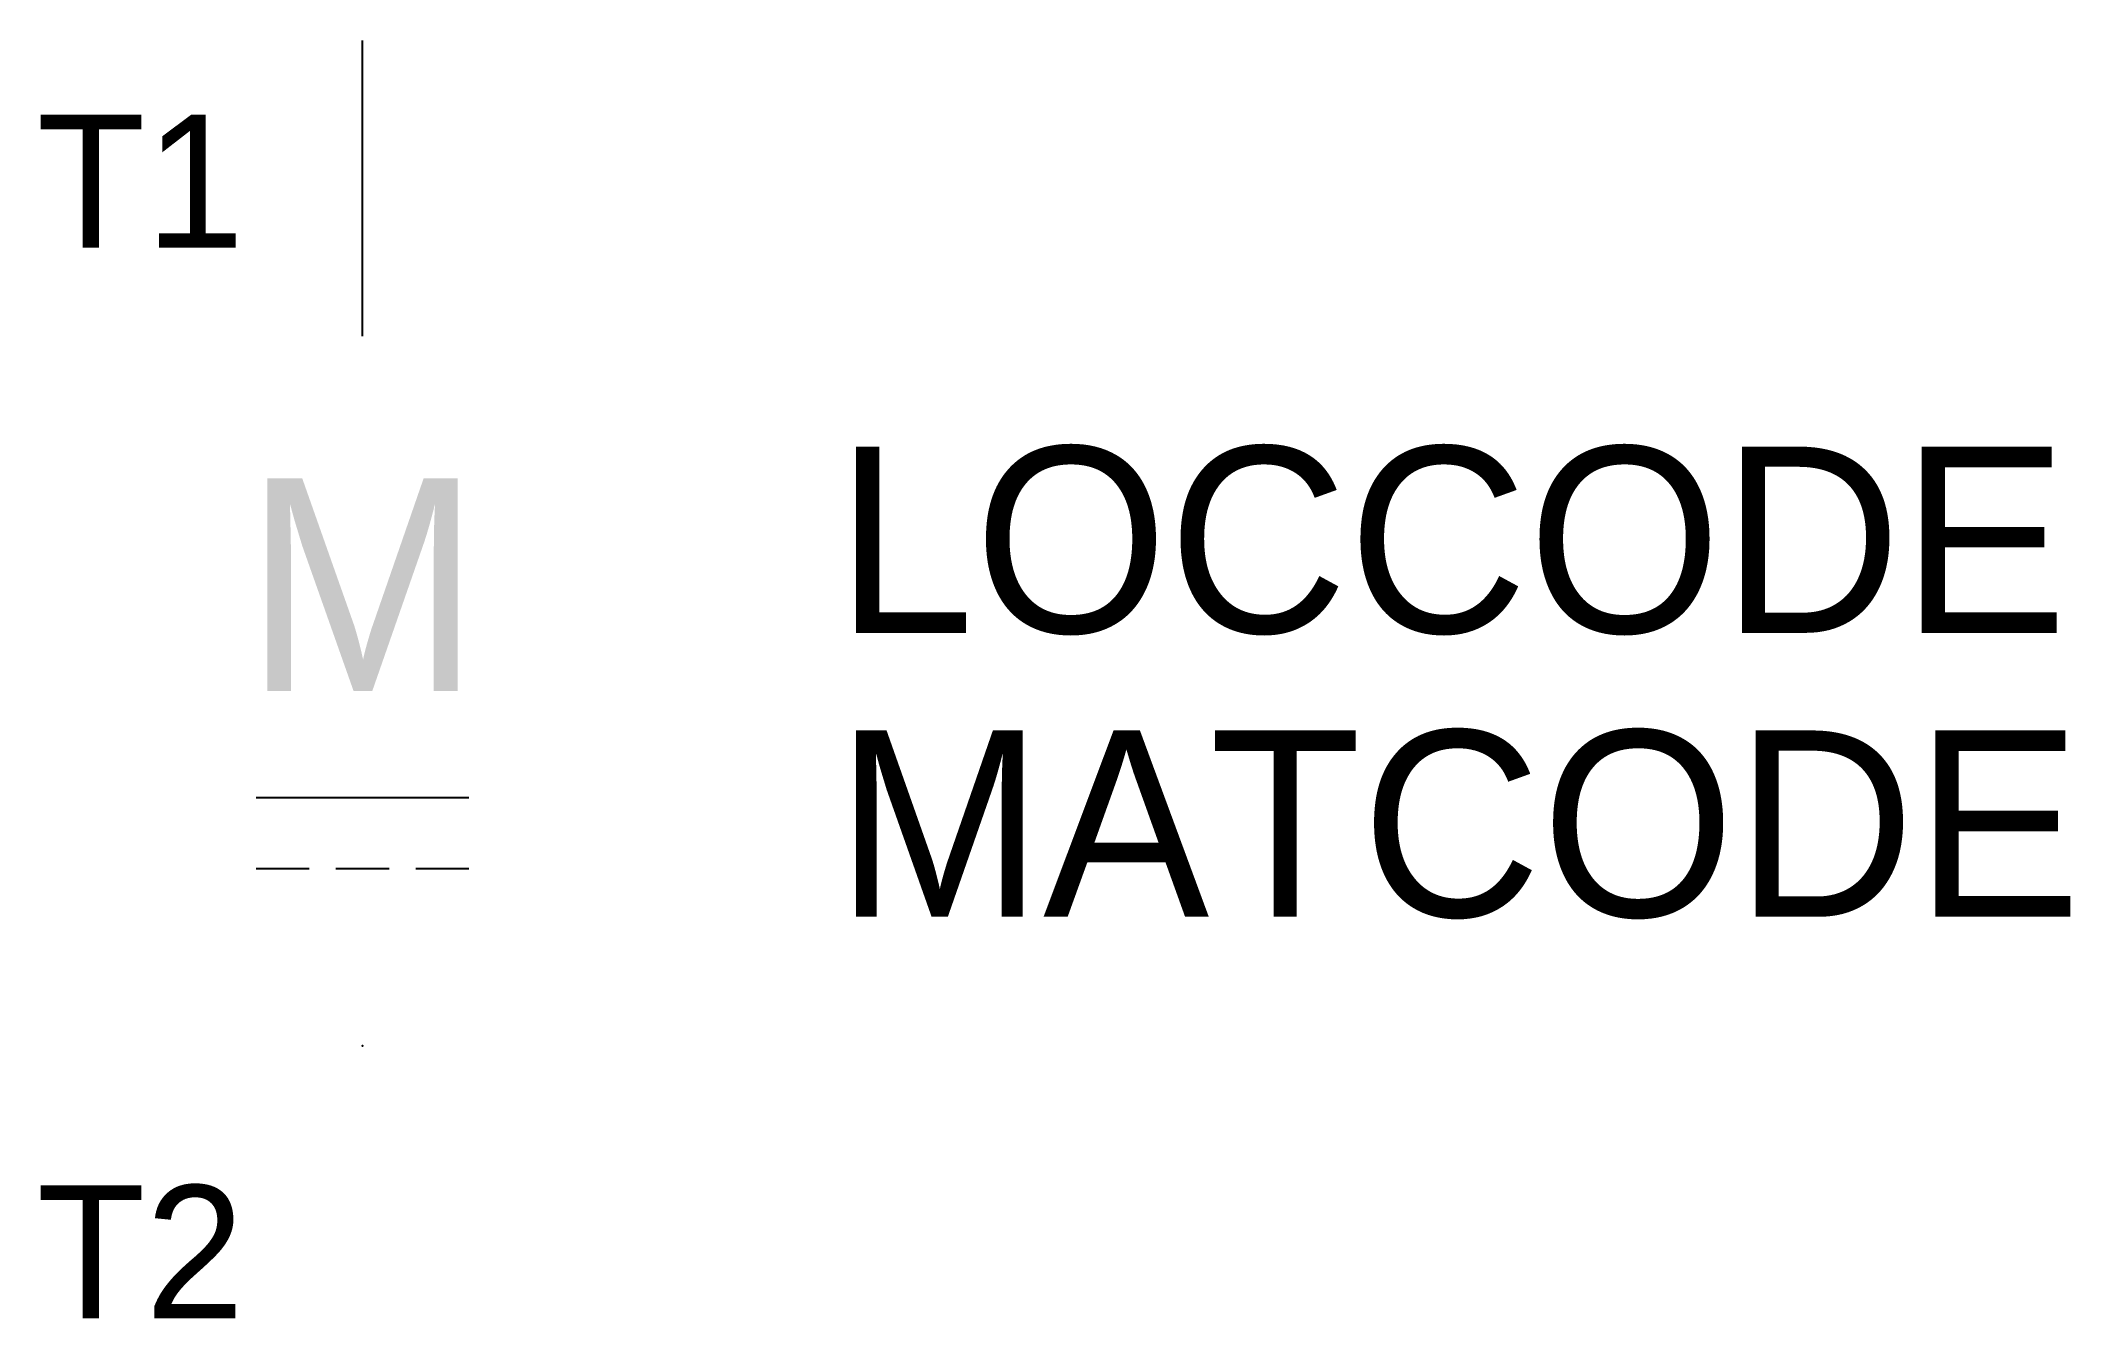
# Model space of a CAD drawing. Extents: x -5.4 to 28.9, y -10.6 to 11.
import ezdxf
from ezdxf.enums import TextEntityAlignment as Align

# ---------------------------------------------------------------- set-up
doc = ezdxf.new("R2010")
doc.units = 0
doc.layers.get('0').update_dxf_attribs({"linetype": 'CONTINUOUS'})
doc.layers.add('C', color=6, linetype='CONTINUOUS')
doc.layers.add('T2', color=1, linetype='CONTINUOUS')

msp = doc.modelspace()

# ---------------------------------------------------------------- linework, layer by layer
at = {"color": 0}
for p, q in [((0, 6), (0, 11)), ((-1.8, -1.8), (1.8, -1.8)), ((-1.8, -3), (-0.9, -3)), ((-0.45, -3), (0.45, -3)), ((0.9, -3), (1.8, -3))]:
    msp.add_line(p, q, dxfattribs=at)
at = {"layer": 'C', "color": 0, "linetype": 'CONTINUOUS'}
msp.add_point((0, -6), dxfattribs=at)

# ---------------------------------------------------------------- texts
at = {"color": 0}
msp.add_text('M', height=3.6, dxfattribs=at).set_placement((0, 0), align=Align.CENTER)
at = {"color": 0, "linetype": 'CONTINUOUS'}
for tag, p in [('LOCCODE', (8, 0.985)), ('MATCODE', (8, -3.815))]:
    msp.add_attdef(tag, p, '', height=3.15, dxfattribs=at)
at = {"layer": 'T2', "color": 0, "linetype": 'CONTINUOUS'}
for tag, p in [('T1', (-2, 7.499)), ('T2', (-2, -10.607))]:
    msp.add_attdef(tag, text='', height=2.25, dxfattribs=at).set_placement(p, align=Align.RIGHT)

doc.saveas('drawing.dxf')
